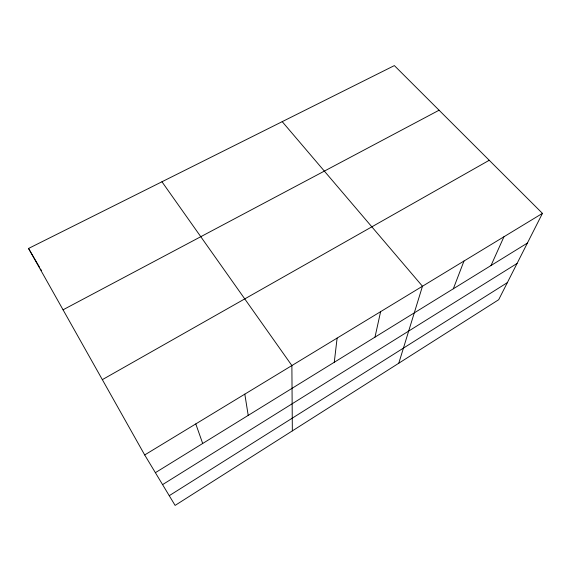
<?xml version="1.0" encoding="UTF-8"?>
<svg xmlns="http://www.w3.org/2000/svg" width="571" height="571" viewBox="0 0 571 571"><rect width="100%" height="100%" fill="white"/><g stroke="black" fill="none" stroke-linecap="round" stroke-linejoin="round"><path stroke-width="0.86" d="M334.271 362.271L337.111 338.089M374.99 337.14L380.607 311.666M398.786 363.22L422.469 286.242L282.217 121.652M453.324 288.79L463.98 261.033M491.01 265.529L503.95 236.758M542.45 213.376L498.683 299.718L175.111 505.406L144.691 454.951L28.55 248.456L394.361 65.594L542.45 213.376L144.691 454.951M169.252 495.685L507.348 282.631M162.578 484.622L517.069 263.445M155.383 472.681L527.397 243.068M102.337 379.651L489.24 160.273M63.053 309.803L439.078 110.217M161.95 181.771L291.881 365.554L292.338 430.891M28.55 248.456L39.677 267.492M40.562 269.012L41.455 270.533M195.789 423.918L202.691 443.481M244.809 394.14L248.214 415.388"/></g></svg>
